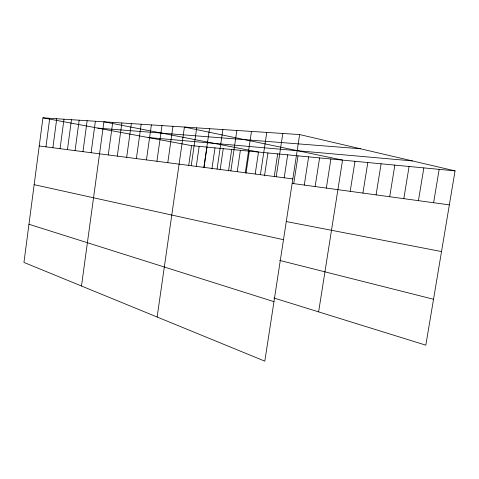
<?xml version="1.0" encoding="UTF-8"?>
<svg xmlns="http://www.w3.org/2000/svg" width="479" height="479" viewBox="0 0 479 479"><rect width="100%" height="100%" fill="white"/><g stroke="black" fill="none" stroke-linecap="round" stroke-linejoin="round"><path stroke-width="0.72" d="M299.644 134.557L42.93 117.84L23.95 262.432L264.821 361.16L299.644 134.557L455.05 170.883L425.825 345.167L273.922 298.004M45.96 146.855L49.732 118.283M52.9 147.76L56.744 118.738M60.061 148.688L63.982 119.211M67.449 149.646L71.455 119.696M75.077 150.64L79.167 120.199M82.963 151.663L87.142 120.72M91.112 152.723L95.387 121.259M81.484 286.017L103.913 121.81L258.504 152.053L255.217 173.913M108.266 154.951L112.739 122.385M117.301 156.124L121.882 122.983M126.666 157.34L131.354 123.6M136.377 158.603L141.179 124.241M146.454 159.908L151.382 124.905M156.914 161.267L161.968 125.594M167.788 162.68L172.973 126.312M157.136 317.02L184.421 127.055L342.563 160.106L318.619 311.883M188.69 165.536L191.564 145.64L455.05 170.883M191.223 165.722L196.701 127.857M196.234 166.632L199.18 146.37M203.868 167.369L209.509 128.689M203.994 167.644L206.988 147.119M211.946 168.794L215.005 147.885M217.071 169.081L222.885 129.558M220.124 169.859L223.238 148.676M228.519 170.955L231.698 149.484M230.866 170.871L236.854 130.468M237.243 171.458L240.386 150.316M245.296 172.745L251.469 131.42M246.002 173.35L249.319 151.172M260.396 174.709L266.773 132.42M264.492 175.871L267.959 152.957M274.245 176.506L277.682 153.891M276.221 176.763L282.814 133.461M284.167 177.913L287.693 154.849M293.735 183.637L298.01 155.837M304.273 185.074L308.638 156.855M315.134 186.559L319.595 157.908M326.337 188.085L330.899 158.992M350.203 191.343L354.975 161.297M362.92 193.079L367.812 162.525M376.081 194.875L381.092 163.8M389.708 196.737L394.84 165.117M403.815 198.665L409.084 166.482M418.442 200.659L423.843 167.895M433.609 202.731L439.159 169.362M97.884 128.121L360.364 148.753M148.083 137.509L412.395 160.914M39.236 145.981L292.831 178.918M292.274 183.433L449.35 204.88M42.93 117.84L191.564 145.64M286.412 221.573L441.524 251.559M34.159 184.672L283.484 239.704M279.7 260.42L433.525 299.255M28.962 224.262L273.964 301.662"/></g></svg>
